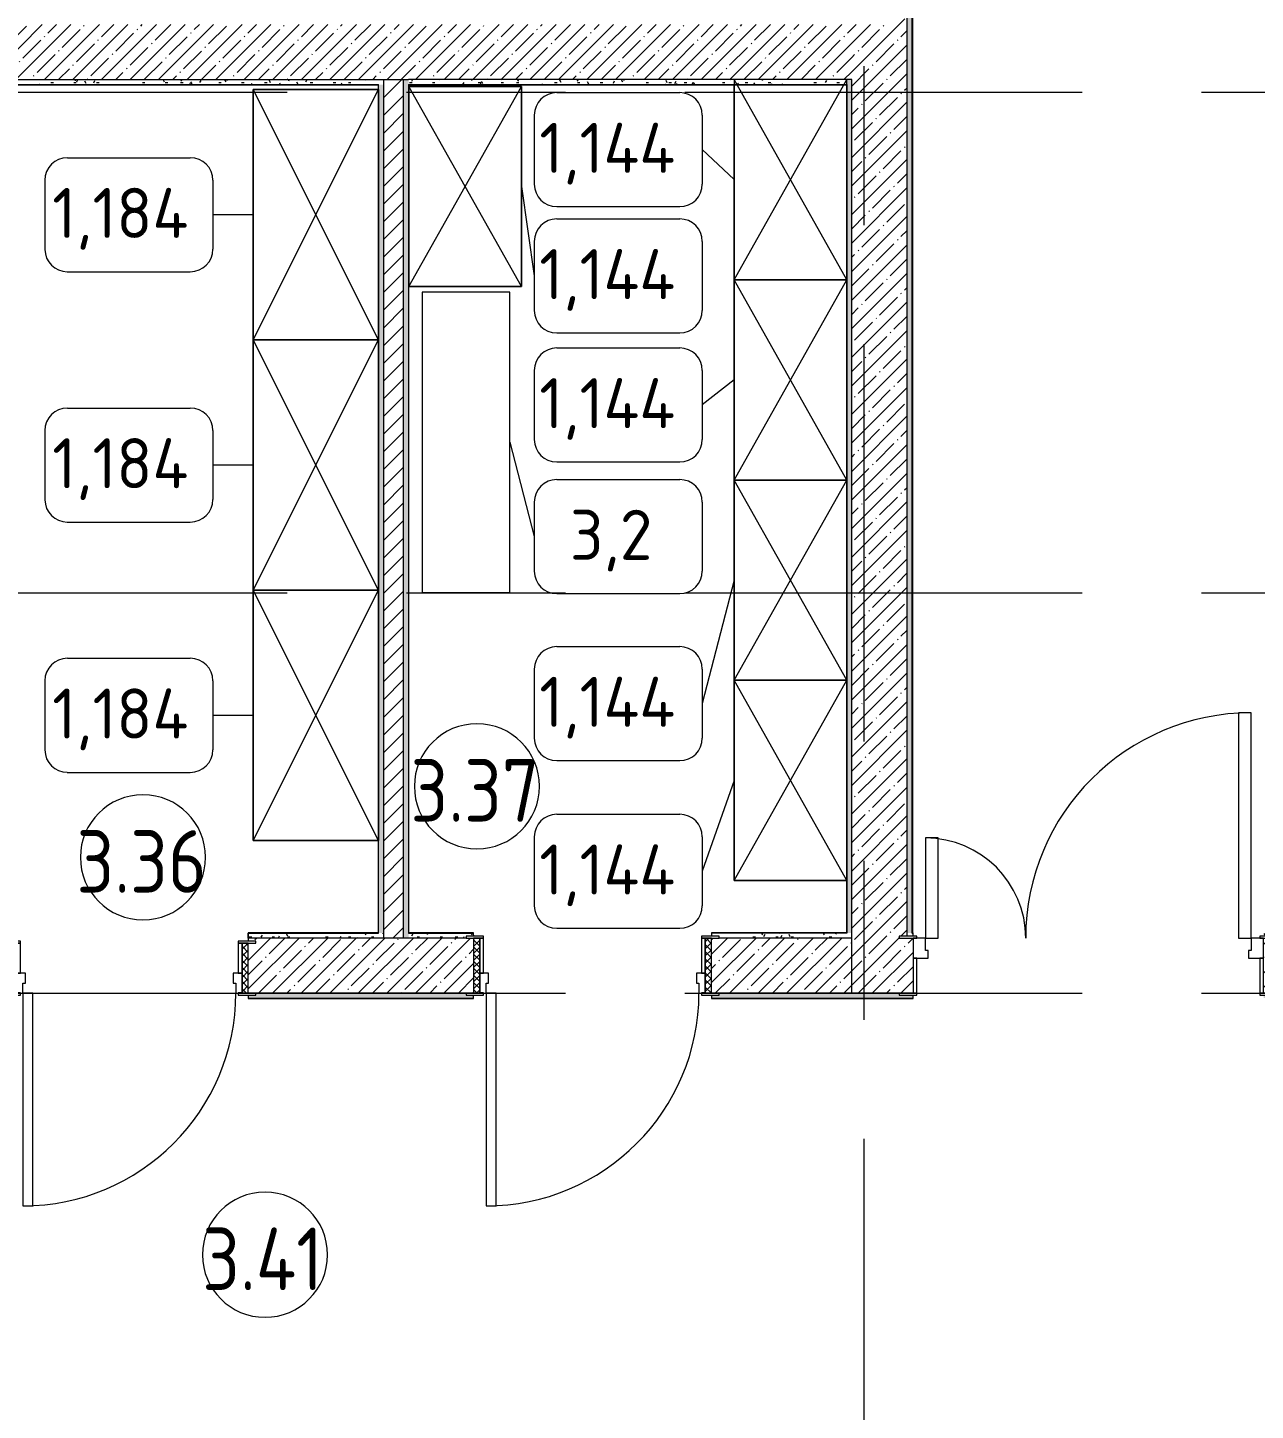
# Model space of a CAD drawing. Header units: millimetres. Extents: x 957 to 67880, y -2706 to 27400.
# Drawn here: x 31989 to 36893, y 11733 to 17257 of the extents above; entities that cross this region are included whole.
import ezdxf

# ---------------------------------------------------------------- set-up
doc = ezdxf.new("R2010")
doc.units = ezdxf.units.MM
doc.linetypes.add('Осевая', pattern=[3175, 635, -476.25, 1587.5, -476.25])
for name, color, linetype, lineweight in [('A-AREA-IDEN', 7, 'Continuous', 9), ('A-DOOR', 7, 'Continuous', 9), ('A-DOOR-FRAM-2', 7, 'Continuous', 9), ('A-WALL', 7, 'Continuous', 9), ('I-FURN-IDEN', 7, 'Continuous', 9), ('I-WALL', 7, 'Continuous', 9), ('Оси-2', 7, 'Осевая', 9)]:
    doc.layers.add(name, color=color, linetype=linetype, lineweight=lineweight)
for name, color, linetype, lineweight, true_color in [('A-DOOR-1', 7, 'Continuous', 9, 0xc0c0c0), ('A-DOOR-FRAM-1', 7, 'Continuous', 9, 0xc0c0c0), ('A-WALL-1', 9, 'Continuous', 9, 0x808080), ('A-WALL-FNSH-1', 9, 'Continuous', 9, 0x808080), ('I-FURN-1', 9, 'Continuous', 9, 0x808080)]:
    doc.layers.add(name, color=color, linetype=linetype, lineweight=lineweight, true_color=true_color)
doc.styles.add('GOST Common_3', font='GOST_Common.ttf', dxfattribs={"width": 0.9, "height": 250})
doc.styles.add('GOST Common_4', font='GOST_Common.ttf', dxfattribs={"height": 200})
pattern_1 = [(45, (-57529.54, 0), (-57.024626, 57.024626), []), (45, (-57472.52, 0), (-57.024626, 57.024626), [100.806, -20.161, 3.353, -16.808])]
pattern_2 = [(0, (-57529.542, 0), (121.92, 30.48), [10.058, -81.382, 10.058, -81.382, -487.68]), (0, (-57529.542, 0), (121.92, 30.48), [-182.88, 10.058, -172.822, 10.058, -81.382, -213.36]), (0, (-57529.542, 0), (121.92, 30.48), [-457.2, 10.058, -50.902, 10.058, -142.342]), (120, (-57483.822, 15.24), (-87.356454, 90.345817), [10.058, -81.382, 10.058, -81.382, -487.68]), (120, (-57483.822, 15.24), (-87.356454, 90.345817), [-182.88, 10.058, -172.822, 10.058, -81.382, -213.36]), (120, (-57483.822, 15.24), (-87.356454, 90.345817), [-457.2, 10.058, -50.902, 10.058, -142.342]), (240, (-57468.582, 76.2), (-34.563546, -120.825817), [10.058, -81.382, 10.058, -81.382, -487.68]), (240, (-57468.582, 76.2), (-34.563546, -120.825817), [-182.88, 10.058, -172.822, 10.058, -81.382, -213.36]), (240, (-57468.582, 76.2), (-34.563546, -120.825817), [-457.2, 10.058, -50.902, 10.058, -142.342])]

# ---------------------------------------------------------------- blocks, each defined once
blk = doc.blocks.new('110_Дверь_СКБ_2Ст - Д-1_л_Лестничная клетка EIS60 2-32142534-План расстановки мебели и оборудования 3 этажа в осях 23-33')
at = {"layer": 'A-DOOR-1'}
for p, q in [((662.5, 1010), (612.5, 1010)), ((612.5, 1010), (612.5, 110)), ((662.5, 110), (662.5, 1010)), ((-637.5, 510), (-637.5, 110)), ((-587.5, 510), (-637.5, 510)), ((-587.5, 110), (-587.5, 510)), ((-637.5, 110), (-587.5, 110)), ((612.5, 110), (662.5, 110))]:
    blk.add_line(p, q, dxfattribs=at)
for centre, radius, start, end in [((662.5, 110), 900, 90, 180), ((-637.5, 110), 400, 360, 90)]:
    blk.add_arc(centre, radius, start, end, dxfattribs=at)
at = {"layer": 'A-DOOR-FRAM-1'}
for p, q in [((-672.5, 118), (-742.5, 118)), ((-742.5, 118), (-742.5, 110)), ((-672.5, 110), (-672.5, 118)), ((767.5, 118), (697.5, 118)), ((697.5, 118), (697.5, 110)), ((767.5, 110), (767.5, 118)), ((-742.5, 110), (-672.5, 110)), ((-637.5, 110), (-687.5, 110)), ((-687.5, 110), (-687.5, 30)), ((-637.5, 60), (-637.5, 110)), ((-627.5, 60), (-637.5, 60)), ((-627.5, 30), (-627.5, 60)), ((662.5, 60), (652.5, 60)), ((652.5, 60), (652.5, 30)), ((662.5, 110), (662.5, 60)), ((712.5, 110), (662.5, 110)), ((697.5, 110), (767.5, 110)), ((712.5, 30), (712.5, 110)), ((-687.5, 30), (-627.5, 30)), ((-672.5, 30), (-687.5, 30)), ((-687.5, 30), (-687.5, -110)), ((-672.5, -110), (-672.5, 30)), ((652.5, 30), (712.5, 30)), ((712.5, 30), (697.5, 30)), ((697.5, 30), (697.5, -110)), ((712.5, -110), (712.5, 30)), ((-672.5, -110), (-742.5, -110)), ((-742.5, -110), (-742.5, -118)), ((-687.5, -110), (-672.5, -110)), ((-672.5, -118), (-672.5, -110)), ((697.5, -110), (712.5, -110)), ((767.5, -110), (697.5, -110)), ((697.5, -110), (697.5, -118)), ((767.5, -118), (767.5, -110)), ((-742.5, -118), (-672.5, -118)), ((697.5, -118), (767.5, -118))]:
    blk.add_line(p, q, dxfattribs=at)
blk = doc.blocks.new('110_Дверь_СКБ_1Ст_Внутренняя1 - Д-8 950x2100h_охрана-32352528-План расстановки мебели и оборудования 3 этажа в осях 23-33')
at = {"layer": 'A-DOOR'}
h = blk.add_hatch(dxfattribs=at)
h.set_pattern_fill('FP_10', color=256, style=0, pattern_type=2)
h.set_pattern_definition([(135, (1826.41, 174.685), (-14.14214, -14.14214), []), (225, (1826.41, 174.685), (14.14214, -14.14214), [])])
h.paths.add_polyline_path([(487.5, 110), (462.5, 109.4), (462.5, -110), (487.5, -110), (487.5, 8)])
at = {"layer": 'A-DOOR-FRAM-2'}
h = blk.add_hatch(dxfattribs=at)
h.set_pattern_fill('FP_11', color=256, style=0, pattern_type=2)
h.set_pattern_definition([(45, (-296.384, 174.685), (-14.1421, 14.1421), []), (135, (-296.384, 174.685), (-14.1421, -14.1421), [])])
h.paths.add_polyline_path([(-462.5, 110), (-462.5, -110), (-437.5, -109.1), (-437.5, 110)])
at = {"layer": 'A-DOOR-1'}
for p, q in [((437.5, 960), (397.5, 960)), ((397.5, 960), (397.5, 110)), ((437.5, 110), (437.5, 960)), ((397.5, 110), (437.5, 110))]:
    blk.add_line(p, q, dxfattribs=at)
blk.add_arc((437.5, 110), 850, 90, 180, dxfattribs=at)
at = {"layer": 'A-DOOR-FRAM-1'}
for p, q in [((-422.5, 118), (-492.5, 118)), ((-492.5, 118), (-492.5, 110)), ((-422.5, 110), (-422.5, 118)), ((517.5, 118), (447.5, 118)), ((447.5, 118), (447.5, 110)), ((517.5, 110), (517.5, 118)), ((-492.5, 110), (-422.5, 110)), ((-437.5, 110), (-462.5, 110)), ((-462.5, 110), (-462.5, -110)), ((-412.5, 110), (-437.5, 110)), ((-437.5, 110), (-437.5, 30)), ((-437.5, -110), (-437.5, 110)), ((-422.5, 110), (-437.5, 110)), ((-437.5, 110), (-437.5, 109)), ((-437.5, 109), (-422.5, 109)), ((-422.5, 109), (-422.5, 110)), ((-412.5, 70), (-412.5, 110)), ((-402.5, 70), (-412.5, 70)), ((-402.5, 30), (-402.5, 70)), ((437.5, 70), (427.5, 70)), ((427.5, 70), (427.5, 30)), ((437.5, 110), (437.5, 70)), ((462.5, 110), (437.5, 110)), ((462.5, 110), (447.5, 110)), ((447.5, 110), (447.5, 109)), ((447.5, 110), (517.5, 110)), ((447.5, 109), (462.5, 109)), ((462.5, 30), (462.5, 110)), ((487.5, 110), (462.5, 110)), ((462.5, 110), (462.5, -110)), ((462.5, 109), (462.5, 110)), ((487.5, -110), (487.5, 110)), ((-437.5, 30), (-402.5, 30)), ((-422.5, 30), (-437.5, 30)), ((-437.5, 30), (-437.5, -110)), ((-422.5, -110), (-422.5, 30)), ((427.5, 30), (462.5, 30)), ((462.5, 30), (447.5, 30)), ((447.5, 30), (447.5, -110)), ((462.5, -110), (462.5, 30)), ((-422.5, -110), (-492.5, -110)), ((-492.5, -110), (-492.5, -118)), ((-462.5, -110), (-437.5, -110)), ((-437.5, -110), (-422.5, -110)), ((-422.5, -118), (-422.5, -110)), ((447.5, -110), (462.5, -110)), ((517.5, -110), (447.5, -110)), ((447.5, -110), (447.5, -118)), ((462.5, -110), (487.5, -110)), ((517.5, -118), (517.5, -110)), ((-492.5, -118), (-422.5, -118)), ((447.5, -118), (517.5, -118))]:
    blk.add_line(p, q, dxfattribs=at)
blk = doc.blocks.new('110_Дверь_СКБ_1Ст_Внутренняя1 - Д-8 950x2100h_охрана-V15-План расстановки мебели и оборудования 3 этажа в осях 23-33')
at = {"layer": 'A-DOOR'}
h = blk.add_hatch(dxfattribs=at)
h.set_pattern_fill('FP_6', color=256, style=0, pattern_type=2)
h.set_pattern_definition([(135, (1826.41, 164.685), (-14.14214, -14.14214), []), (225, (1826.41, 164.685), (14.14214, -14.14214), [])])
h.paths.add_polyline_path([(487.5, 100), (462.5, 99.6), (462.5, -100), (487.5, -100), (487.5, -2)])
at = {"layer": 'A-DOOR-FRAM-2'}
h = blk.add_hatch(dxfattribs=at)
h.set_pattern_fill('FP_7', color=256, style=0, pattern_type=2)
h.set_pattern_definition([(45, (-296.384, 164.685), (-14.1421, 14.1421), []), (135, (-296.384, 164.685), (-14.1421, -14.1421), [])])
h.paths.add_polyline_path([(-437.5, 100), (-462.5, 100), (-462.5, -100), (-437.5, -100), (-437.5, -2)])
at = {"layer": 'A-DOOR-1'}
for p, q in [((437.5, 950), (397.5, 950)), ((397.5, 950), (397.5, 100)), ((437.5, 100), (437.5, 950)), ((397.5, 100), (437.5, 100))]:
    blk.add_line(p, q, dxfattribs=at)
blk.add_arc((437.5, 100), 850, 90, 180, dxfattribs=at)
at = {"layer": 'A-DOOR-FRAM-1'}
for p, q in [((-422.5, 108), (-492.5, 108)), ((-492.5, 108), (-492.5, 100)), ((-492.5, 100), (-422.5, 100)), ((-437.5, 100), (-462.5, 100)), ((-462.5, 100), (-462.5, -100)), ((-412.5, 100), (-437.5, 100)), ((-437.5, 100), (-437.5, 20)), ((-437.5, -100), (-437.5, 100)), ((-422.5, 100), (-437.5, 100)), ((-437.5, 100), (-437.5, 99)), ((-437.5, 99), (-422.5, 99)), ((-422.5, 100), (-422.5, 108)), ((-422.5, 99), (-422.5, 100)), ((-412.5, 60), (-412.5, 100)), ((-402.5, 60), (-412.5, 60)), ((-402.5, 20), (-402.5, 60)), ((437.5, 60), (427.5, 60)), ((427.5, 60), (427.5, 20)), ((437.5, 100), (437.5, 60)), ((462.5, 100), (437.5, 100)), ((517.5, 108), (447.5, 108)), ((447.5, 108), (447.5, 100)), ((462.5, 100), (447.5, 100)), ((447.5, 100), (447.5, 99)), ((447.5, 100), (517.5, 100)), ((447.5, 99), (462.5, 99)), ((462.5, 20), (462.5, 100)), ((487.5, 100), (462.5, 100)), ((462.5, 100), (462.5, -100)), ((462.5, 99), (462.5, 100)), ((487.5, -100), (487.5, 100)), ((517.5, 100), (517.5, 108)), ((-437.5, 20), (-402.5, 20)), ((-422.5, 20), (-437.5, 20)), ((-437.5, 20), (-437.5, -100)), ((-422.5, -100), (-422.5, 20)), ((427.5, 20), (462.5, 20)), ((462.5, 20), (447.5, 20)), ((447.5, 20), (447.5, -100)), ((462.5, -100), (462.5, 20)), ((-422.5, -100), (-492.5, -100)), ((-492.5, -100), (-492.5, -108)), ((-492.5, -108), (-422.5, -108)), ((-462.5, -100), (-437.5, -100)), ((-437.5, -100), (-422.5, -100)), ((-422.5, -108), (-422.5, -100)), ((447.5, -100), (462.5, -100)), ((517.5, -100), (447.5, -100)), ((447.5, -100), (447.5, -108)), ((447.5, -108), (517.5, -108)), ((462.5, -100), (487.5, -100)), ((517.5, -108), (517.5, -100))]:
    blk.add_line(p, q, dxfattribs=at)
blk = doc.blocks.new('Шкаф параметрический - 1_144-26543819-План расстановки мебели и оборудования 3 этажа в осях 23-33')
at = {"layer": 'I-FURN-1'}
for p, q in [((0, 0), (800, 450)), ((0, 450), (800, 0)), ((800, 450), (0, 450)), ((0, 450), (0, 0)), ((0, 0), (0, 450)), ((0, 450), (800, 450)), ((800, 0), (800, 450)), ((800, 450), (800, 0)), ((0, 0), (800, 0)), ((800, 0), (0, 0))]:
    blk.add_line(p, q, dxfattribs=at)
blk = doc.blocks.new('Шкаф параметрический - 1_144-V162-План расстановки мебели и оборудования 3 этажа в осях 23-33')
at = {"layer": 'I-FURN-1'}
for p, q in [((0, 0), (800, 450)), ((0, 450), (800, 0)), ((800, 450), (0, 450)), ((0, 450), (0, 0)), ((0, 0), (0, 450)), ((0, 450), (779.8, 450)), ((800, 0), (800, 450)), ((0, 0), (800, 0)), ((778.8, 0), (0, 0))]:
    blk.add_line(p, q, dxfattribs=at)
blk = doc.blocks.new('Стол базовый прямоугольный - 3_2-25582691-План расстановки мебели и оборудования 3 этажа в осях 23-33')
at = {"layer": 'I-FURN-1'}
for p, q in [((600, 175), (-600, 175)), ((-600, 175), (-600, -175)), ((600, -175), (600, 175)), ((-600, -175), (600, -175))]:
    blk.add_line(p, q, dxfattribs=at)
blk = doc.blocks.new('Шкаф параметрический - 1_184-26543833-План расстановки мебели и оборудования 3 этажа в осях 23-33')
at = {"layer": 'I-FURN-1'}
for p, q in [((0, 0), (1000, 500)), ((0, 500), (1000, 0)), ((1000, 500), (0, 500)), ((0, 500), (0, 0)), ((0, 0), (0, 500)), ((0, 500), (1000, 500)), ((1000, 0), (1000, 500)), ((1000, 500), (1000, 0)), ((1000, 0), (0, 0))]:
    blk.add_line(p, q, dxfattribs=at)
blk = doc.blocks.new('Марка_Помещения - Номер-25198446-План расстановки мебели и оборудования 3 этажа в осях 23-33')
at = {"layer": 'A-AREA-IDEN'}
for start, end in [(360, 180), (180, 360)]:
    blk.add_arc((0, 0), 2.5, start, end, dxfattribs=at)
blk = doc.blocks.new('Марка_Мебель - В прямоуг_Balcon_Марка-25523697-План расстановки мебели и оборудования 3 этажа в осях 23-33')
at = {"layer": 'I-FURN-IDEN'}
for p, q in [((-2.455, 2.278), (2.455, 2.278)), ((-3.355, 1.378), (-3.355, -1.384)), ((3.355, 1.378), (3.355, -1.378)), ((-2.461, -2.278), (2.455, -2.278))]:
    blk.add_line(p, q, dxfattribs=at)
for centre, radius, start, end in [((-2.455, 1.378), 0.9, 90, 180), ((2.455, 1.378), 0.9, 0, 90), ((-2.461, -1.384), 0.893, 180, 270), ((2.455, -1.378), 0.9, 270, 0)]:
    blk.add_arc(centre, radius, start, end, dxfattribs=at)

msp = doc.modelspace()

# ---------------------------------------------------------------- hatches: boundary and pattern name
at = {"layer": 'I-WALL'}
h = msp.add_hatch(dxfattribs=at)
h.set_pattern_fill('FP_35', color=256, style=0, pattern_type=2)
h.set_pattern_definition(pattern_2)
h.paths.add_polyline_path([(35520.5, 13640), (35520.5, 21150), (35500.5, 21150), (35500.5, 13640)])
h = msp.add_hatch(dxfattribs=at)
h.set_pattern_fill('FP_4', color=256, style=0, pattern_type=2)
h.set_pattern_definition(pattern_1)
h.paths.add_polyline_path([(35280.6, 13620), (35470.5, 13620), (35470.5, 13628), (35500.5, 13628), (35500.5, 17270), (35481.3, 17322.2), (35445.5, 17270), (35280.5, 17270), (35280.5, 13620)])
h = msp.add_hatch(dxfattribs=at)
h.set_pattern_fill('FP_4', color=256, style=0, pattern_type=2)
h.set_pattern_definition(pattern_1)
h.paths.add_polyline_path([(28960.5, 17050), (35280.5, 17050.2), (35280.5, 17270), (28960.5, 17270)])
h = msp.add_hatch(dxfattribs=at)
h.set_pattern_fill('FP_35', color=256, style=0, pattern_type=2)
h.set_pattern_definition(pattern_2)
h.paths.add_polyline_path([(33390.5, 17030), (33410.5, 17030), (33410.5, 17050), (31660.5, 17050), (31660.5, 17030), (33389.5, 17030)])
h = msp.add_hatch(dxfattribs=at)
h.set_pattern_fill('FP_35', color=256, style=0, pattern_type=2)
h.set_pattern_definition(pattern_2)
h.paths.add_polyline_path([(33410.5, 13640), (33410.5, 17030), (33390.5, 17030), (33390.5, 13640)])
h = msp.add_hatch(dxfattribs=at)
h.set_pattern_fill('FP_5', color=256, style=0, pattern_type=2)
h.set_pattern_definition([(45, (-57529.54, 0), (-35.35534, 35.35534), [])])
h.paths.add_polyline_path([(33490.5, 13620), (33490.5, 17050), (33410.5, 17050), (33410.5, 13620)])
h = msp.add_hatch(dxfattribs=at)
h.set_pattern_fill('FP_35', color=256, style=0, pattern_type=2)
h.set_pattern_definition(pattern_2)
h.paths.add_polyline_path([(33490.5, 13620), (33510.5, 13620), (33510.5, 17050), (33490.5, 17050), (33490.5, 13640)])
h = msp.add_hatch(dxfattribs=at)
h.set_pattern_fill('FP_35', color=256, style=0, pattern_type=2)
h.set_pattern_definition(pattern_2)
h.paths.add_polyline_path([(33510.5, 17030), (35260.5, 17030), (35260.3, 17050), (33510.5, 17050), (33510.5, 17030)])
h = msp.add_hatch(dxfattribs=at)
h.set_pattern_fill('FP_35', color=256, style=0, pattern_type=2)
h.set_pattern_definition(pattern_2)
h.paths.add_polyline_path([(35280.5, 13640), (35280.5, 17050), (35260.5, 17050), (35260.5, 13640)])
h = msp.add_hatch(dxfattribs=at)
h.set_pattern_fill('FP_4', color=256, style=0, pattern_type=2)
h.set_pattern_definition(pattern_1)
h.paths.add_polyline_path([(35280.5, 13400), (35280.5, 13620), (34720.5, 13620), (34720.5, 13400), (34750.5, 13400)])
h.paths.add_polyline_path([(33740.5, 13400), (33770.5, 13400), (33770.5, 13620), (32869.5, 13620), (32870.5, 13608), (32900.5, 13608), (32900.5, 13600), (32870.5, 13600), (32870.5, 13400), (32900.5, 13400)])
h = msp.add_hatch(dxfattribs=at)
h.set_pattern_fill('FP_35', color=256, style=0, pattern_type=2)
h.set_pattern_definition(pattern_2)
h.paths.add_polyline_path([(32870.5, 13620), (33410.5, 13620), (33410.5, 13640), (32870.5, 13640)])
h = msp.add_hatch(dxfattribs=at)
h.set_pattern_fill('FP_35', color=256, style=0, pattern_type=2)
h.set_pattern_definition(pattern_2)
h.paths.add_polyline_path([(35280.5, 13620), (35280.5, 13640), (34720.5, 13640), (34720.5, 13628), (34750.5, 13628), (34750.5, 13620), (35260.5, 13620)])
h.paths.add_polyline_path([(33510.5, 13620), (33740.5, 13620), (33740.5, 13628), (33770.5, 13628), (33770.5, 13640), (33510.5, 13640)])
h = msp.add_hatch(dxfattribs=at)
h.set_pattern_fill('FP_4', color=256, style=0, pattern_type=2)
h.set_pattern_definition(pattern_1)
h.paths.add_polyline_path([(37270.5, 13400), (37270.5, 13620), (36925.5, 13620), (36925.5, 13400), (37179.1, 13400)])
h.paths.add_polyline_path([(35525.5, 13400), (35525.5, 13620), (35280.5, 13620), (35280.5, 13400), (35470.5, 13400)])
h = msp.add_hatch(dxfattribs=at)
h.set_pattern_fill('FP_35', color=256, style=0, pattern_type=2)
h.set_pattern_definition(pattern_2)
h.paths.add_polyline_path([(37050.5, 13620), (37050.5, 13640), (36925.5, 13640), (36925.5, 13628), (36980.5, 13628), (36980.5, 13620), (37048.2, 13620)])
h.paths.add_polyline_path([(35523.5, 13628), (35525.5, 13628), (35525.5, 13640), (35500.5, 13640), (35500.5, 13628), (35520.5, 13628)])
h = msp.add_hatch(dxfattribs=at)
h.set_pattern_fill('FP_35', color=256, style=0, pattern_type=2)
h.set_pattern_definition(pattern_2)
h.paths.add_polyline_path([(40090.5, 13380), (40270.5, 13380), (40270.5, 13400), (39990.5, 13400), (39990.5, 13380)])
h.paths.add_polyline_path([(39290.5, 13380), (39290.5, 13400), (39120.5, 13400), (39120.5, 13392), (39065.5, 13392), (39065.5, 13380), (39210.5, 13380)])
h.paths.add_polyline_path([(37179.1, 13380), (37665.5, 13380), (37665.5, 13392), (37610.5, 13392), (37610.5, 13400), (36980.5, 13400), (36980.5, 13392), (36925.5, 13392), (36925.5, 13380), (37050.5, 13380)])
h.paths.add_polyline_path([(35525.5, 13380), (35525.5, 13392), (35470.5, 13392), (35470.5, 13400), (34750.5, 13400), (34750.5, 13392), (34720.5, 13392), (34720.5, 13380), (35500.5, 13380)])
h.paths.add_polyline_path([(32870.5, 13380), (33770.5, 13380), (33770.5, 13392), (33740.5, 13392), (33740.5, 13400), (32900.5, 13400), (32900.5, 13392), (32870.5, 13392)])
h.paths.add_polyline_path([(30800.5, 13380), (31920.5, 13380), (31920.5, 13392), (31890.5, 13392), (31890.5, 13400), (30670.5, 13400), (30670.5, 13380)])
h.paths.add_polyline_path([(29970.5, 13380), (29970.5, 13400), (29788.9, 13400), (29788.9, 13380), (29920.5, 13380)])
h.paths.add_polyline_path([(29088.9, 13380), (29088.9, 13400), (28560.5, 13400), (28560.5, 13392), (28530.5, 13392), (28530.5, 13380), (28960.5, 13380)])
h.paths.add_polyline_path([(27550.5, 13380), (27580.5, 13380), (27580.5, 13392), (27550.5, 13392), (27550.5, 13400), (27460.5, 13400), (27461.5, 13380)])

# ---------------------------------------------------------------- linework, layer by layer
at = {"layer": 'A-WALL'}
for p, q in [((35520.5, 21130), (35520.5, 13640)), ((31680.5, 17030), (33390.5, 17030)), ((33390.5, 13640), (33390.5, 17030)), ((33410.5, 17050), (33410.5, 13620)), ((35280.5, 17050), (33510.5, 17050)), ((33510.5, 17030), (33510.5, 13640)), ((35260.5, 17030), (35260.5, 13640)), ((35280.5, 13400), (35280.5, 17050)), ((32870.5, 13640), (33390.5, 13640)), ((33510.5, 13640), (33770.5, 13640)), ((33740.5, 13620), (33510.5, 13620)), ((35260.5, 13640), (34720.5, 13640)), ((35280.5, 13620), (34750.5, 13620))]:
    msp.add_line(p, q, dxfattribs=at)
at = {"layer": 'A-WALL-1'}
for p, q in [((35500.5, 21150), (35500.5, 13628)), ((28960.5, 17050), (33510.5, 17050)), ((33490.5, 13620), (33490.5, 17050)), ((33510.5, 17030), (35260.5, 17030)), ((33510.5, 13620), (32869.5, 13620)), ((32869.5, 13620), (32869.5, 13608)), ((32870.5, 13640), (32870.5, 13620)), ((33770.5, 13628), (33770.5, 13640)), ((34720.5, 13640), (34720.5, 13628)), ((35521.5, 13640), (35520.5, 13640)), ((35525.5, 13628), (35525.5, 13640)), ((32870.5, 13392), (32870.5, 13380)), ((32870.5, 13380), (33770.5, 13380)), ((32900.5, 13400), (33740.5, 13400)), ((33740.5, 13400), (32900.5, 13400)), ((33770.5, 13380), (33770.5, 13392)), ((34720.5, 13392), (34720.5, 13380)), ((34720.5, 13380), (35525.5, 13380)), ((34750.5, 13400), (35280.5, 13400)), ((35470.5, 13400), (34750.5, 13400)), ((35280.5, 13400), (35280.5, 13400)), ((35525.5, 13380), (35525.5, 13392))]:
    msp.add_line(p, q, dxfattribs=at)
at = {"layer": 'A-WALL-FNSH-1'}
for p, q in [((35521.5, 13641), (35521.5, 21129)), ((31681.5, 17029), (33389.5, 17029)), ((33389.5, 17029), (33389.5, 13641)), ((33511.5, 17029), (35259.5, 17029)), ((33511.5, 13641), (33511.5, 17029)), ((35259.5, 17029), (35259.5, 13641)), ((32869.5, 13641), (32869.5, 13620)), ((33389.5, 13641), (32869.5, 13641)), ((32870.5, 13620), (32870.5, 13640)), ((33770.5, 13641), (33511.5, 13641)), ((33770.5, 13640), (33770.5, 13641)), ((35259.5, 13641), (34720.5, 13641)), ((34720.5, 13641), (34720.5, 13640)), ((35525.5, 13641), (35521.5, 13641)), ((35521.5, 13640), (35525.5, 13640)), ((35525.5, 13640), (35525.5, 13641)), ((32870.5, 13380), (32870.5, 13379)), ((32870.5, 13379), (33770.5, 13379)), ((33770.5, 13379), (33770.5, 13380)), ((34720.5, 13380), (34720.5, 13379)), ((34720.5, 13379), (35525.5, 13379)), ((35525.5, 13379), (35525.5, 13380))]:
    msp.add_line(p, q, dxfattribs=at)
at = {"layer": 'I-FURN-IDEN'}
for p, q in [((34810.5, 16650.2), (34683.7, 16770.2)), ((33961.2, 16622.9), (34012.8, 16265.7)), ((32890.5, 16510), (32728.9, 16510)), ((34810.5, 15850.2), (34683.7, 15750.2)), ((33914.4, 15601), (34012.8, 15224.2)), ((32890.5, 15510), (32728.9, 15510)), ((34810.5, 15050.2), (34683.7, 14556.9)), ((32890.5, 14510), (32728.9, 14510)), ((34810.5, 14250.2), (34683.7, 13887))]:
    msp.add_line(p, q, dxfattribs=at)
at = {"layer": 'I-WALL'}
for p, q in [((35522, 13640), (35522, 21129)), ((35523, 21129), (35523, 13640))]:
    msp.add_line(p, q, dxfattribs=at)
at = {"layer": 'Оси-2'}
for p, q in [((35330.5, 593.7), (35330.5, 19191.6)), ((27152.2, 17000), (65200.5, 17000)), ((27152.2, 15000), (64630.5, 15000)), ((27152.2, 13400), (64600.5, 13400))]:
    msp.add_line(p, q, dxfattribs=at)

# ---------------------------------------------------------------- block references
at = {"layer": 'A-AREA-IDEN', "xscale": 99.99999999999993, "yscale": 99.99999999999993, "zscale": 99.99999999999993}
for p in [(33783.7, 14226.4), (32449.8, 13942.7), (32937.2, 12354.9)]:
    msp.add_blockref('Марка_Помещения - Номер-25198446-План расстановки мебели и оборудования 3 этажа в осях 23-33', p, dxfattribs=at)
at = {"layer": 'A-DOOR-1'}
msp.add_blockref('110_Дверь_СКБ_2Ст - Д-1_л_Лестничная клетка EIS60 2-32142534-План расстановки мебели и оборудования 3 этажа в осях 23-33', (36213, 13510), dxfattribs=at)
at = {"layer": 'A-DOOR-1', "rotation": 180}
for name, p in [('110_Дверь_СКБ_1Ст_Внутренняя1 - Д-8 950x2100h_охрана-V15-План расстановки мебели и оборудования 3 этажа в осях 23-33', (32408, 13500)), ('110_Дверь_СКБ_1Ст_Внутренняя1 - Д-8 950x2100h_охрана-32352528-План расстановки мебели и оборудования 3 этажа в осях 23-33', (34258, 13510))]:
    msp.add_blockref(name, p, dxfattribs=at)
at = {"layer": 'I-FURN-1'}
for name, p, rotation in [('Шкаф параметрический - 1_144-26543819-План расстановки мебели и оборудования 3 этажа в осях 23-33', (33961.2, 16222.9), 89.99999999999719), ('Шкаф параметрический - 1_144-V162-План расстановки мебели и оборудования 3 этажа в осях 23-33', (35260.5, 16250.2), 89.99999999999719), ('Шкаф параметрический - 1_184-26543833-План расстановки мебели и оборудования 3 этажа в осях 23-33', (33390.5, 16010), 89.99999999999719), ('Шкаф параметрический - 1_144-26543819-План расстановки мебели и оборудования 3 этажа в осях 23-33', (35260.5, 15450.2), 89.99999999999719), ('Стол базовый прямоугольный - 3_2-25582691-План расстановки мебели и оборудования 3 этажа в осях 23-33', (33739.4, 15601), 270.0000000000004), ('Шкаф параметрический - 1_184-26543833-План расстановки мебели и оборудования 3 этажа в осях 23-33', (33390.5, 15010), 89.99999999999719), ('Шкаф параметрический - 1_144-26543819-План расстановки мебели и оборудования 3 этажа в осях 23-33', (35260.5, 14650.2), 89.99999999999719), ('Шкаф параметрический - 1_184-26543833-План расстановки мебели и оборудования 3 этажа в осях 23-33', (33390.5, 14010), 89.99999999999719), ('Шкаф параметрический - 1_144-26543819-План расстановки мебели и оборудования 3 этажа в осях 23-33', (35260.5, 13850.2), 89.99999999999719)]:
    msp.add_blockref(name, p, dxfattribs=dict(at, rotation=rotation))
at = {"layer": 'I-FURN-IDEN', "xscale": 99.99999999999993, "yscale": 99.99999999999993, "zscale": 99.99999999999993}
for p in [(34348.3, 16770.2), (32393.4, 16510), (34348.3, 16265.7), (34348.3, 15750.2), (32393.4, 15510), (34348.3, 15224.2), (34348.3, 14556.9), (32393.4, 14510), (34348.3, 13887)]:
    msp.add_blockref('Марка_Мебель - В прямоуг_Balcon_Марка-25523697-План расстановки мебели и оборудования 3 этажа в осях 23-33', p, dxfattribs=at)

# ---------------------------------------------------------------- texts
at = {"layer": 'A-AREA-IDEN', "char_height": 250, "attachment_point": 1, "style": 'GOST Common_3'}
for s, insert, width in [('3.37', (33518, 14335), 663.797), ('3.36', (32184.1, 14051.2), 663.797), ('3.41', (32686.3, 12463.4), 627.721)]:
    msp.add_mtext(s, dxfattribs=dict(at, insert=insert, width=width))
at = {"layer": 'I-FURN-IDEN', "char_height": 200, "attachment_point": 1, "style": 'GOST Common_4'}
for s, insert, width in [('1,144', (34032.8, 16877.2), 729.536), ('1,184', (32087.4, 16617.1), 705.485), ('1,144', (34032.8, 16372.7), 729.536), ('1,144', (34032.8, 15857.2), 729.536), ('1,184', (32087.4, 15617.1), 705.485), ('3,2', (34154.8, 15331.2), 432.911), ('1,144', (34032.8, 14663.9), 729.536), ('1,184', (32087.4, 14617.1), 705.485), ('1,144', (34032.8, 13994.1), 729.536)]:
    msp.add_mtext(s, dxfattribs=dict(at, insert=insert, width=width))

doc.saveas('drawing.dxf')
